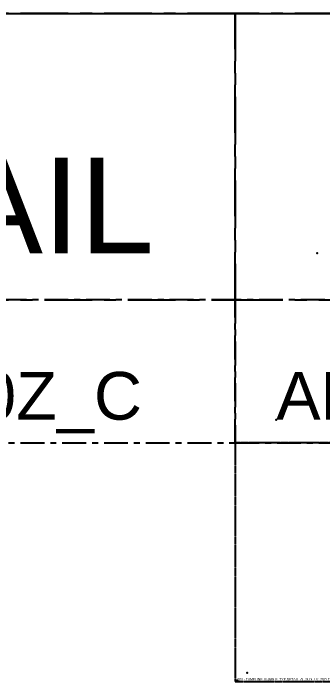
# Model space of a CAD drawing. Header units: millimetres. Extents: x -244126 to 368105, y -173968 to 259060.
# Drawn here: x 187954 to 189250, y -121644 to -118844 of the extents above; entities that cross this region are included whole.
import ezdxf

# ---------------------------------------------------------------- set-up
doc = ezdxf.new("R2010")
doc.units = ezdxf.units.MM
doc.header["$MEASUREMENT"] = 0
doc.linetypes.add('005_GG_TA_LINE', pattern=[13.75, 5, -1.25, 1.25, -1.25, 5])
doc.layers.add('001 - ASCESSORIES', color=1, linetype='Continuous')
doc.styles.get("Standard").update_dxf_attribs({"font": 'arial.ttf'})

# ---------------------------------------------------------------- blocks, each defined once
blk = doc.blocks.new('*U1760')
at = {"color": 0, "linetype": '005_GG_TA_LINE'}
blk.add_lwpolyline([(0, 0), (1000, 0), (1000, 1000), (0, 1000)], close=True, dxfattribs=at)
for p in [(50, 37.5), (8.6, 4.9)]:
    blk.add_point(p, dxfattribs=at)
blk.add_attdef('NAMEBLK', (8.6, 4.9), '', height=10, dxfattribs=at)
blk = doc.blocks.new('*U4695')
at = {"color": 0, "linetype": '005_GG_TA_LINE'}
blk.add_lwpolyline([(0, 0), (150, 0), (150, 30), (0, 30)], close=True, dxfattribs=at)
for p in [(50, 37.5), (8.58, 4.88)]:
    blk.add_point(p, dxfattribs=at)
blk.add_attdef('NAMEBLK', (8.58, 4.88), '', height=10, dxfattribs=at)
blk = doc.blocks.new('*U4696')
at = {"color": 0, "linetype": '005_GG_TA_LINE'}
blk.add_lwpolyline([(0, 0), (125, 0), (125, 30), (0, 30)], close=True, dxfattribs=at)
blk.add_point((8.582, 4.878), dxfattribs=at)
blk.add_attdef('NAMEBLK', (8.582, 4.878), '', height=10, dxfattribs=at)

msp = doc.modelspace()

# ---------------------------------------------------------------- linework, layer by layer
at = {"color": 8}
msp.add_ray((122184.76531, -118843.80009), (1, 0), dxfattribs=at)

# ---------------------------------------------------------------- block references
at = {"layer": '001 - ASCESSORIES', "linetype": '005_GG_TA_LINE'}
for name, p, xscale, yscale, zscale, values in [('*U4696', (183884.1015, -120043.80009), 40, 40, 40, {'NAMEBLK': 'BUBBLE DETAIL'}), ('*U4695', (185884.1015, -120643.80009), 20, 20, 20, {'NAMEBLK': 'AL.SUN-LV_70Z_C'}), ('*U4695', (188884.1015, -120643.80009), 20, 20, 20, {'NAMEBLK': 'AL.SUN-LV_70Z-F'})]:
    msp.add_blockref(name, p, dxfattribs=dict(at, xscale=xscale, yscale=yscale, zscale=zscale)).add_auto_attribs(values)
at = {"layer": '001 - ASCESSORIES', "linetype": '005_GG_TA_LINE', "xscale": 40, "yscale": 40, "zscale": 40}
msp.add_blockref('*U4696', (188884.1015, -120043.80009), dxfattribs=at)
at = {"layer": '001 - ASCESSORIES', "linetype": '005_GG_TA_LINE'}
msp.add_blockref('*U1760', (188884.1015, -121643.80009), dxfattribs=at).add_auto_attribs({'NAMEBLK': '000 - FAMELINE_BUBBLE_TYP.DETAIL_AL.SUN_LV_70Z+FLEX_BRACKET_CUT_VIEW_TYPE_2'})

doc.saveas('drawing.dxf')
